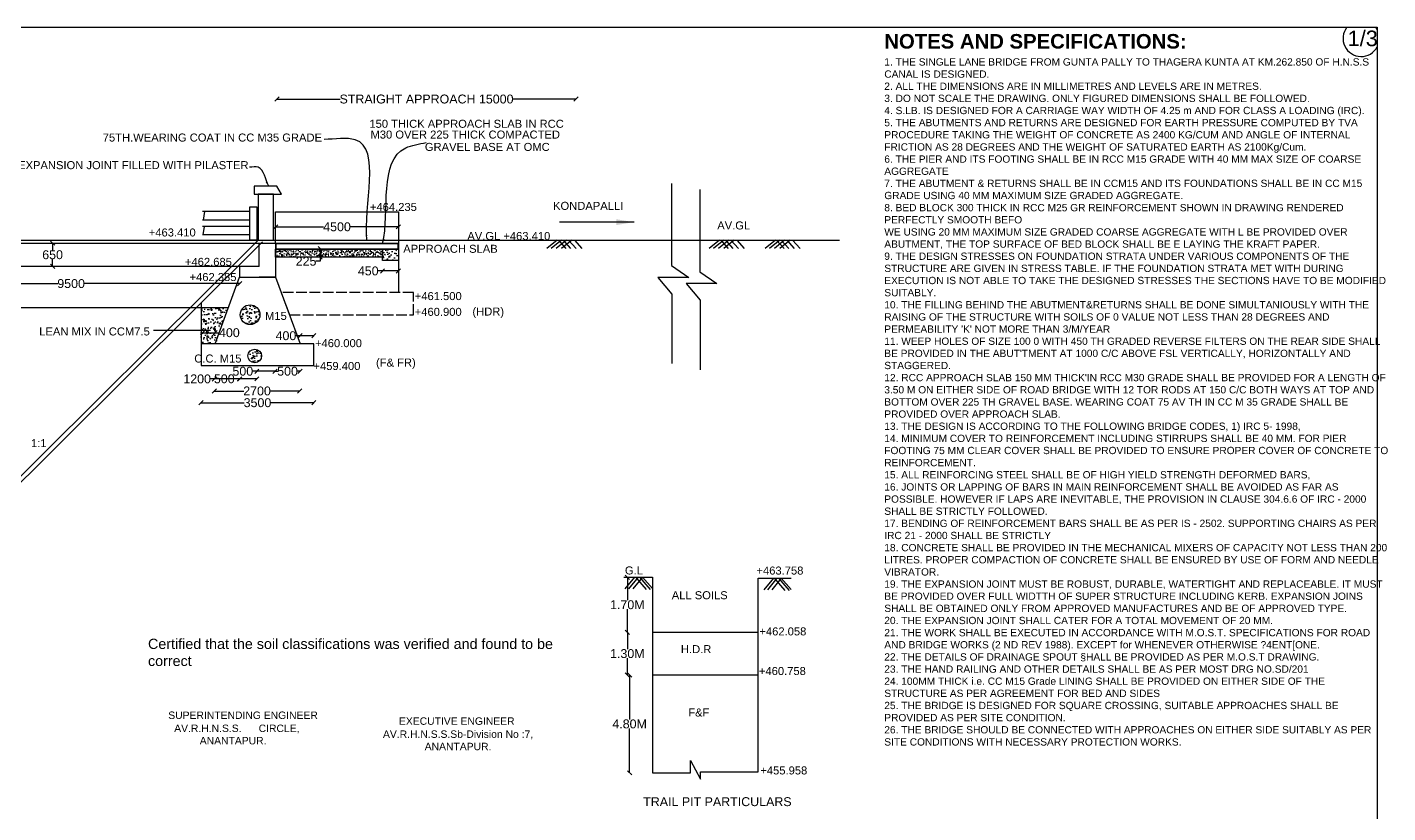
# Model space of a CAD drawing. Header units: millimetres. Extents: x 5124 to 3549337, y 2311 to 45966659.
# Drawn here: x 3133555 to 3164157, y 45949001 to 45966659 of the extents above; entities that cross this region are included whole.
import ezdxf

# ---------------------------------------------------------------- set-up
doc = ezdxf.new("R2010")
doc.units = ezdxf.units.MM
doc.header["$MEASUREMENT"] = 0
doc.linetypes.add('ACAD_ISO02W100', pattern=[15, 12, -3])
for name, color, linetype in [('DIMENSION', 7, 'Continuous'), ('DRAWING', 7, 'Continuous'), ('TEXT', 7, 'Continuous')]:
    doc.layers.add(name, color=color, linetype=linetype)
doc.styles.get("Standard").update_dxf_attribs({"font": 'arial.ttf', "height": 200})
doc.dimstyles.get("Standard").update_dxf_attribs({"dimtxt": 200, "dimasz": 110, "dimexe": 0.18, "dimexo": 0.0625, "dimgap": 0.09, "dimtad": 0, "dimtih": 1, "dimtoh": 1, "dimdec": 0, "dimzin": 0, "dimdsep": 46, "dimtxsty": 'Standard', "dimblk": 'OBLIQUE', "dimcen": 0.09, "dimse1": 1, "dimse2": 1, "dimadec": 0, "dimazin": 0, "dimtfac": 1, "dimtdec": 0, "dimtofl": 0, "dimtmove": 0, "dimatfit": 3, "dimfxl": 1, "dimtolj": 1, "dimtzin": 0, "dimarcsym": 0})
pattern_1 = [(50, (0, 0), (215.1780548, -18.8256405), [22.5, -247.5]), (355, (0, 0), (-41.6254001, 225.6576401), [18, -198]), (100.45144446, (17.93, -1.57), (173.552654, 206.8319973), [19.1220576, -210.3426336]), (46.1842, (0, 60), (320.1723992, -49.6557842), [33.75, -371.25]), (96.6356355, (26.68, 55.86), (280.3985837, 292.2355802), [28.6831026, -315.514128]), (351.184164, (0, 60), (280.3985835, 292.23558), [27, -297.0000003]), (21, (30, 45), (179.07211564, -120.7856672), [22.5, -247.5]), (326, (30, 45), (72.9945996, 217.5450135), [18, -198]), (71.45144474, (44.92, 34.93), (252.066713, 96.7593458), [19.122057, -210.3426336]), (37.5, (0, 0), (3.6479566, 99.86815615), [0, -195.6, 0, -201, 0, -198.75]), (7.5, (0, 0), (78.92086123, 118.32351356), [0, -114.6, 0, -191.1, 0, -75.75]), (327.5, (-66.9, 0), (160.14673085, -6.76646152), [0, -75, 0, -234, 0, -310.5]), (317.5, (-96.9, 0), (174.9558508, 30.0314947), [0, -97.5, 0, -155.4, 0, -220.5])]

# ---------------------------------------------------------------- blocks, each defined once
blk = doc.blocks.new('_Oblique')
at = {"color": 0, "linetype": 'ByBlock', "lineweight": -2}
blk.add_line((-0.5, -0.5), (0.5, 0.5), dxfattribs=at)
blk = doc.blocks.new('*D51')
at = {"layer": 'Defpoints', "color": 0, "transparency": 16777216}
for p in [(3139141, 45962172), (3139141, 45962159), (3141904, 45962159)]:
    blk.add_point(p, dxfattribs=at)
at = {"layer": 'DIMENSION', "color": 0, "lineweight": -2, "transparency": 16777216}
for p, q in [((3139141, 45962172), (3140220, 45962172)), ((3141904, 45962172), (3140825, 45962172))]:
    blk.add_line(p, q, dxfattribs=at)
at = {"layer": 'DIMENSION', "color": 0, "lineweight": -2, "transparency": 16777216, "xscale": 95, "yscale": 95, "zscale": 95, "rotation": 180}
blk.add_blockref('_Oblique', (3139141, 45962172), dxfattribs=at)
at = {"layer": 'DIMENSION', "color": 0, "lineweight": -2, "transparency": 16777216, "xscale": 95, "yscale": 95, "zscale": 95}
blk.add_blockref('_Oblique', (3141904, 45962172), dxfattribs=at)
at = {"layer": 'DIMENSION', "color": 0, "transparency": 16777216, "insert": (3140523, 45962172), "char_height": 200, "attachment_point": 5}
blk.add_mtext('\\A1;4500', dxfattribs=at)
blk = doc.blocks.new('*D46')
at = {"layer": 'Defpoints', "color": 0, "transparency": 16777216}
for p in [(3139172, 45965044), (3139172, 45964779), (3145900, 45964762)]:
    blk.add_point(p, dxfattribs=at)
at = {"layer": 'DIMENSION', "color": 0, "lineweight": -2, "transparency": 16777216}
for p, q in [((3139172, 45965044), (3140593, 45965044)), ((3145900, 45965044), (3144480, 45965044))]:
    blk.add_line(p, q, dxfattribs=at)
at = {"layer": 'DIMENSION', "color": 0, "lineweight": -2, "transparency": 16777216, "xscale": 95, "yscale": 95, "zscale": 95, "rotation": 180}
blk.add_blockref('_Oblique', (3139172, 45965044), dxfattribs=at)
at = {"layer": 'DIMENSION', "color": 0, "lineweight": -2, "transparency": 16777216, "xscale": 95, "yscale": 95, "zscale": 95}
blk.add_blockref('_Oblique', (3145900, 45965044), dxfattribs=at)
at = {"layer": 'DIMENSION', "color": 0, "transparency": 16777216, "insert": (3142536, 45965044), "char_height": 200, "attachment_point": 5}
blk.add_mtext('\\A1;STRAIGHT APPROACH 15000', dxfattribs=at)
blk = doc.blocks.new('*D52')
at = {"layer": 'Defpoints', "color": 0, "transparency": 16777216}
for p in [(3141545, 45961419), (3141903, 45961419), (3141545, 45961180)]:
    blk.add_point(p, dxfattribs=at)
at = {"layer": 'DIMENSION', "color": 0, "lineweight": -2, "transparency": 16777216}
for p, q in [((3141545, 45961180), (3141450, 45961180)), ((3141903, 45961180), (3141545, 45961180))]:
    blk.add_line(p, q, dxfattribs=at)
at = {"layer": 'DIMENSION', "color": 0, "lineweight": -2, "transparency": 16777216, "xscale": 95, "yscale": 95, "zscale": 95, "rotation": 180}
blk.add_blockref('_Oblique', (3141545, 45961180), dxfattribs=at)
at = {"layer": 'DIMENSION', "color": 0, "lineweight": -2, "transparency": 16777216, "xscale": 95, "yscale": 95, "zscale": 95}
blk.add_blockref('_Oblique', (3141903, 45961180), dxfattribs=at)
at = {"layer": 'DIMENSION', "color": 0, "transparency": 16777216, "insert": (3141225, 45961180), "char_height": 200, "attachment_point": 5}
blk.add_mtext('\\A1;450', dxfattribs=at)
blk = doc.blocks.new('*D53')
at = {"layer": 'Defpoints', "color": 0, "transparency": 16777216}
for p in [(3140145, 45961493), (3140770, 45961679), (3140770, 45961493)]:
    blk.add_point(p, dxfattribs=at)
at = {"layer": 'DIMENSION', "color": 0, "lineweight": -2, "transparency": 16777216}
for p, q in [((3140145, 45961679), (3140145, 45961493)), ((3140145, 45961493), (3140145, 45961398)), ((3140145, 45961398), (3140050, 45961398))]:
    blk.add_line(p, q, dxfattribs=at)
at = {"layer": 'DIMENSION', "color": 0, "lineweight": -2, "transparency": 16777216, "xscale": 95, "yscale": 95, "zscale": 95}
for p, rotation in [((3140145, 45961679), 90), ((3140145, 45961493), 270)]:
    blk.add_blockref('_Oblique', p, dxfattribs=dict(at, rotation=rotation))
at = {"layer": 'DIMENSION', "color": 0, "transparency": 16777216, "insert": (3139827, 45961398), "char_height": 200, "attachment_point": 5}
blk.add_mtext('\\A1;225', dxfattribs=at)
blk = doc.blocks.new('*D54')
at = {"layer": 'Defpoints', "color": 0, "transparency": 16777216}
for p in [(3139694, 45959724), (3139694, 45959542), (3140002, 45959542)]:
    blk.add_point(p, dxfattribs=at)
at = {"layer": 'DIMENSION', "color": 0, "lineweight": -2, "transparency": 16777216}
for p, q in [((3139694, 45959724), (3139599, 45959724)), ((3140002, 45959724), (3139694, 45959724))]:
    blk.add_line(p, q, dxfattribs=at)
at = {"layer": 'DIMENSION', "color": 0, "lineweight": -2, "transparency": 16777216, "xscale": 95, "yscale": 95, "zscale": 95, "rotation": 180}
blk.add_blockref('_Oblique', (3139694, 45959724), dxfattribs=at)
at = {"layer": 'DIMENSION', "color": 0, "lineweight": -2, "transparency": 16777216, "xscale": 95, "yscale": 95, "zscale": 95}
blk.add_blockref('_Oblique', (3140002, 45959724), dxfattribs=at)
at = {"layer": 'DIMENSION', "color": 0, "transparency": 16777216, "insert": (3139374, 45959724), "char_height": 200, "attachment_point": 5}
blk.add_mtext('\\A1;400', dxfattribs=at)
blk = doc.blocks.new('*D55')
at = {"layer": 'Defpoints', "color": 0, "transparency": 16777216}
for p in [(3137782, 45959792), (3137502, 45959542), (3137782, 45959542)]:
    blk.add_point(p, dxfattribs=at)
at = {"layer": 'DIMENSION', "color": 0, "lineweight": -2, "transparency": 16777216}
for p, q in [((3137502, 45959792), (3137782, 45959792)), ((3137782, 45959792), (3137877, 45959792))]:
    blk.add_line(p, q, dxfattribs=at)
at = {"layer": 'DIMENSION', "color": 0, "lineweight": -2, "transparency": 16777216, "xscale": 95, "yscale": 95, "zscale": 95, "rotation": 180}
blk.add_blockref('_Oblique', (3137502, 45959792), dxfattribs=at)
at = {"layer": 'DIMENSION', "color": 0, "lineweight": -2, "transparency": 16777216, "xscale": 95, "yscale": 95, "zscale": 95}
blk.add_blockref('_Oblique', (3137782, 45959792), dxfattribs=at)
at = {"layer": 'DIMENSION', "color": 0, "transparency": 16777216, "insert": (3138102, 45959792), "char_height": 200, "attachment_point": 5}
blk.add_mtext('\\A1;400', dxfattribs=at)
blk = doc.blocks.new('*D56')
at = {"layer": 'Defpoints', "color": 0, "transparency": 16777216}
for p in [(3139127, 45959052), (3139692, 45959052), (3139127, 45958926)]:
    blk.add_point(p, dxfattribs=at)
at = {"layer": 'DIMENSION', "color": 0, "lineweight": -2, "transparency": 16777216}
for p, q in [((3139127, 45958926), (3139189, 45958926)), ((3139692, 45958926), (3139630, 45958926))]:
    blk.add_line(p, q, dxfattribs=at)
at = {"layer": 'DIMENSION', "color": 0, "lineweight": -2, "transparency": 16777216, "xscale": 95, "yscale": 95, "zscale": 95, "rotation": 180}
blk.add_blockref('_Oblique', (3139127, 45958926), dxfattribs=at)
at = {"layer": 'DIMENSION', "color": 0, "lineweight": -2, "transparency": 16777216, "xscale": 95, "yscale": 95, "zscale": 95}
blk.add_blockref('_Oblique', (3139692, 45958926), dxfattribs=at)
at = {"layer": 'DIMENSION', "color": 0, "transparency": 16777216, "insert": (3139410, 45958926), "char_height": 200, "attachment_point": 5}
blk.add_mtext('\\A1;500', dxfattribs=at)
blk = doc.blocks.new('*D47')
at = {"layer": 'Defpoints', "color": 0, "transparency": 16777216}
for p in [(3138720, 45958926), (3138720, 45958926), (3139127, 45958926)]:
    blk.add_point(p, dxfattribs=at)
at = {"layer": 'DIMENSION', "color": 0, "lineweight": -2, "transparency": 16777216}
for p, q in [((3138720, 45958926), (3138625, 45958926)), ((3139127, 45958926), (3138720, 45958926))]:
    blk.add_line(p, q, dxfattribs=at)
at = {"layer": 'DIMENSION', "color": 0, "lineweight": -2, "transparency": 16777216, "xscale": 95, "yscale": 95, "zscale": 95, "rotation": 180}
blk.add_blockref('_Oblique', (3138720, 45958926), dxfattribs=at)
at = {"layer": 'DIMENSION', "color": 0, "lineweight": -2, "transparency": 16777216, "xscale": 95, "yscale": 95, "zscale": 95}
blk.add_blockref('_Oblique', (3139127, 45958926), dxfattribs=at)
at = {"layer": 'DIMENSION', "color": 0, "transparency": 16777216, "insert": (3138404, 45958926), "char_height": 200, "attachment_point": 5}
blk.add_mtext('\\A1;500', dxfattribs=at)
blk = doc.blocks.new('*D48')
at = {"layer": 'Defpoints', "color": 0, "transparency": 16777216}
for p in [(3138333, 45958936), (3138333, 45958755), (3138720, 45958926)]:
    blk.add_point(p, dxfattribs=at)
at = {"layer": 'DIMENSION', "color": 0, "lineweight": -2, "transparency": 16777216}
for p, q in [((3138333, 45958755), (3138208, 45958755)), ((3138720, 45958755), (3138333, 45958755))]:
    blk.add_line(p, q, dxfattribs=at)
at = {"layer": 'DIMENSION', "color": 0, "lineweight": -2, "transparency": 16777216, "xscale": 95, "yscale": 95, "zscale": 95, "rotation": 180}
blk.add_blockref('_Oblique', (3138333, 45958755), dxfattribs=at)
at = {"layer": 'DIMENSION', "color": 0, "lineweight": -2, "transparency": 16777216, "xscale": 95, "yscale": 95, "zscale": 95}
blk.add_blockref('_Oblique', (3138720, 45958755), dxfattribs=at)
at = {"layer": 'DIMENSION', "color": 0, "transparency": 16777216, "insert": (3137987, 45958755), "char_height": 200, "attachment_point": 5}
blk.add_mtext('\\A1;500', dxfattribs=at)
blk = doc.blocks.new('*D49')
at = {"layer": 'Defpoints', "color": 0, "transparency": 16777216}
for p in [(3137761, 45958981), (3137761, 45958753), (3138333, 45958755)]:
    blk.add_point(p, dxfattribs=at)
at = {"layer": 'DIMENSION', "color": 0, "lineweight": -2, "transparency": 16777216}
for p, q in [((3137761, 45958753), (3137666, 45958753)), ((3138333, 45958753), (3137761, 45958753))]:
    blk.add_line(p, q, dxfattribs=at)
at = {"layer": 'DIMENSION', "color": 0, "lineweight": -2, "transparency": 16777216, "xscale": 95, "yscale": 95, "zscale": 95, "rotation": 180}
blk.add_blockref('_Oblique', (3137761, 45958753), dxfattribs=at)
at = {"layer": 'DIMENSION', "color": 0, "lineweight": -2, "transparency": 16777216, "xscale": 95, "yscale": 95, "zscale": 95}
blk.add_blockref('_Oblique', (3138333, 45958753), dxfattribs=at)
at = {"layer": 'DIMENSION', "color": 0, "transparency": 16777216, "insert": (3137377, 45958753), "char_height": 200, "attachment_point": 5}
blk.add_mtext('\\A1;1200', dxfattribs=at)
blk = doc.blocks.new('*D50')
at = {"layer": 'Defpoints', "color": 0, "transparency": 16777216}
for p in [(3137766, 45958482), (3137766, 45958482), (3139682, 45958485)]:
    blk.add_point(p, dxfattribs=at)
at = {"layer": 'DIMENSION', "color": 0, "lineweight": -2, "transparency": 16777216}
for p, q in [((3137766, 45958482), (3138424, 45958482)), ((3139682, 45958482), (3139025, 45958482))]:
    blk.add_line(p, q, dxfattribs=at)
at = {"layer": 'DIMENSION', "color": 0, "lineweight": -2, "transparency": 16777216, "xscale": 95, "yscale": 95, "zscale": 95, "rotation": 180}
blk.add_blockref('_Oblique', (3137766, 45958482), dxfattribs=at)
at = {"layer": 'DIMENSION', "color": 0, "lineweight": -2, "transparency": 16777216, "xscale": 95, "yscale": 95, "zscale": 95}
blk.add_blockref('_Oblique', (3139682, 45958482), dxfattribs=at)
at = {"layer": 'DIMENSION', "color": 0, "transparency": 16777216, "insert": (3138724, 45958482), "char_height": 200, "attachment_point": 5}
blk.add_mtext('\\A1;2700', dxfattribs=at)
blk = doc.blocks.new('*D57')
at = {"layer": 'Defpoints', "color": 0, "transparency": 16777216}
for p in [(3137466, 45959052), (3140002, 45959052), (3137466, 45958218)]:
    blk.add_point(p, dxfattribs=at)
at = {"layer": 'DIMENSION', "color": 0, "lineweight": -2, "transparency": 16777216}
for p, q in [((3137466, 45958218), (3138436, 45958218)), ((3140002, 45958218), (3139032, 45958218))]:
    blk.add_line(p, q, dxfattribs=at)
at = {"layer": 'DIMENSION', "color": 0, "lineweight": -2, "transparency": 16777216, "xscale": 95, "yscale": 95, "zscale": 95, "rotation": 180}
blk.add_blockref('_Oblique', (3137466, 45958218), dxfattribs=at)
at = {"layer": 'DIMENSION', "color": 0, "lineweight": -2, "transparency": 16777216, "xscale": 95, "yscale": 95, "zscale": 95}
blk.add_blockref('_Oblique', (3140002, 45958218), dxfattribs=at)
at = {"layer": 'DIMENSION', "color": 0, "transparency": 16777216, "insert": (3138734, 45958218), "char_height": 200, "attachment_point": 5}
blk.add_mtext('\\A1;3500', dxfattribs=at)
blk = doc.blocks.new('*D61')
at = {"layer": 'Defpoints', "color": 0, "transparency": 16777216}
for p in [(3130752, 45960896), (3130752, 45960838), (3138331, 45961041)]:
    blk.add_point(p, dxfattribs=at)
at = {"layer": 'DIMENSION', "color": 0, "lineweight": -2, "transparency": 16777216}
for p, q in [((3130752, 45960896), (3134243, 45960896)), ((3138331, 45960896), (3134840, 45960896))]:
    blk.add_line(p, q, dxfattribs=at)
at = {"layer": 'DIMENSION', "color": 0, "lineweight": -2, "transparency": 16777216, "xscale": 95, "yscale": 95, "zscale": 95, "rotation": 180}
blk.add_blockref('_Oblique', (3130752, 45960896), dxfattribs=at)
at = {"layer": 'DIMENSION', "color": 0, "lineweight": -2, "transparency": 16777216, "xscale": 95, "yscale": 95, "zscale": 95}
blk.add_blockref('_Oblique', (3138331, 45960896), dxfattribs=at)
at = {"layer": 'DIMENSION', "color": 0, "transparency": 16777216, "insert": (3134542, 45960896), "char_height": 200, "attachment_point": 5}
blk.add_mtext('\\A1;9500', dxfattribs=at)
blk = doc.blocks.new('*D65')
at = {"layer": 'Defpoints', "color": 0, "transparency": 16777216}
for p in [(3147214, 45954295), (3147053, 45953059), (3147616, 45953059)]:
    blk.add_point(p, dxfattribs=at)
at = {"layer": 'DIMENSION', "color": 0, "lineweight": -2, "transparency": 16777216}
for p, q in [((3147053, 45954295), (3147053, 45953779)), ((3147053, 45953059), (3147053, 45953575))]:
    blk.add_line(p, q, dxfattribs=at)
at = {"layer": 'DIMENSION', "color": 0, "lineweight": -2, "transparency": 16777216, "xscale": 95, "yscale": 95, "zscale": 95}
for p, rotation in [((3147053, 45954295), 90), ((3147053, 45953059), 270)]:
    blk.add_blockref('_Oblique', p, dxfattribs=dict(at, rotation=rotation))
at = {"layer": 'DIMENSION', "color": 0, "transparency": 16777216, "insert": (3147053, 45953677), "char_height": 200, "attachment_point": 5}
blk.add_mtext('\\A1;1.70M', dxfattribs=at)
blk = doc.blocks.new('*D66')
at = {"layer": 'Defpoints', "color": 0, "transparency": 16777216}
for p in [(3147616, 45953059), (3147053, 45952097), (3147616, 45952097)]:
    blk.add_point(p, dxfattribs=at)
at = {"layer": 'DIMENSION', "color": 0, "lineweight": -2, "transparency": 16777216}
for p, q in [((3147053, 45953059), (3147053, 45952680)), ((3147053, 45952097), (3147053, 45952476))]:
    blk.add_line(p, q, dxfattribs=at)
at = {"layer": 'DIMENSION', "color": 0, "lineweight": -2, "transparency": 16777216, "xscale": 95, "yscale": 95, "zscale": 95}
for p, rotation in [((3147053, 45953059), 90), ((3147053, 45952097), 270)]:
    blk.add_blockref('_Oblique', p, dxfattribs=dict(at, rotation=rotation))
at = {"layer": 'DIMENSION', "color": 0, "transparency": 16777216, "insert": (3147053, 45952578), "char_height": 200, "attachment_point": 5}
blk.add_mtext('\\A1;1.30M', dxfattribs=at)
blk = doc.blocks.new('*D67')
at = {"layer": 'Defpoints', "color": 0, "transparency": 16777216}
for p in [(3147616, 45952097), (3147104, 45949900), (3147616, 45949900)]:
    blk.add_point(p, dxfattribs=at)
at = {"layer": 'DIMENSION', "color": 0, "lineweight": -2, "transparency": 16777216}
for p, q in [((3147104, 45952097), (3147104, 45951101)), ((3147104, 45949900), (3147104, 45950896))]:
    blk.add_line(p, q, dxfattribs=at)
at = {"layer": 'DIMENSION', "color": 0, "lineweight": -2, "transparency": 16777216, "xscale": 95, "yscale": 95, "zscale": 95}
for p, rotation in [((3147104, 45952097), 90), ((3147104, 45949900), 270)]:
    blk.add_blockref('_Oblique', p, dxfattribs=dict(at, rotation=rotation))
at = {"layer": 'DIMENSION', "color": 0, "transparency": 16777216, "insert": (3147104, 45950998), "char_height": 200, "attachment_point": 5}
blk.add_mtext('\\A1;4.80M', dxfattribs=at)
blk = doc.blocks.new('*D140')
at = {"layer": 'Defpoints', "color": 0}
for p in [(3134052, 45961805), (3134126, 45961805), (3134106, 45961282)]:
    blk.add_point(p, dxfattribs=at)
at = {"layer": 'DIMENSION', "color": 0, "lineweight": -2}
for p, q in [((3134126, 45961805), (3134126, 45961646)), ((3134126, 45961282), (3134126, 45961442))]:
    blk.add_line(p, q, dxfattribs=at)
at = {"layer": 'DIMENSION', "color": 0, "lineweight": -2, "xscale": 95, "yscale": 95, "zscale": 95}
for p, rotation in [((3134126, 45961805), 90), ((3134126, 45961282), 270)]:
    blk.add_blockref('_Oblique', p, dxfattribs=dict(at, rotation=rotation))
at = {"layer": 'DIMENSION', "color": 0, "insert": (3134126, 45961544), "char_height": 200, "attachment_point": 5}
blk.add_mtext('\\A1;650', dxfattribs=at)

msp = doc.modelspace()

# ---------------------------------------------------------------- hatches: boundary and pattern name
at = {"layer": 'DRAWING'}
h = msp.add_hatch(dxfattribs=at)
h.set_pattern_fill('AR-SAND', color=256, scale=40)
h.set_pattern_definition([(37.5, (0, 0), (-2.519734324, 77.07295076), [0, -60.8, 0, -68, 0, -65]), (7.5, (0, 0), (70.7910682, 112.8858426), [0, -32.8, 0, -54.8, 0, -21]), (327.5, (-49.2, 0), (124.56567447, 0.22636214), [0, -20, 0, -72, 0, -94]), (317.5, (-49.2, 0), (120.24506418, 35.1070226), [0, -10, 0, -47.2, 0, -54])])
h.paths.add_polyline_path([(3139141.4, 45961672.4), (3141544.8, 45961672.4), (3141544.8, 45961493), (3139141.4, 45961493)])
h = msp.add_hatch(dxfattribs=at)
h.set_pattern_fill('AR-CONC', color=256, scale=30)
h.set_pattern_definition(pattern_1)
h.paths.add_polyline_path([(3141544.8, 45961672.4), (3141544.8, 45961419), (3141903.2, 45961419), (3141903.2, 45961672.4)])
h = msp.add_hatch(dxfattribs=at)
h.set_pattern_fill('AR-CONC', color=256, scale=30)
h.set_pattern_definition(pattern_1)
h.paths.add_polyline_path([(3138078.4, 45960350.2), (3137470.4, 45960350.2), (3137466, 45959542), (3137782.3, 45959542)])
h = msp.add_hatch(dxfattribs=at)
h.set_pattern_fill('AR-CONC', color=256, scale=30)
h.set_pattern_definition(pattern_1)
h.paths.add_polyline_path([(3138790, 45960196.6, 1), (3138346.1, 45960196.6, 1)])
h.paths.add_polyline_path([(3138826.4, 45959269.5, 1), (3138520.6, 45959269.5, 1)])

# ---------------------------------------------------------------- linework, layer by layer
at = {"layer": 'DIMENSION'}
for start, end in [(142.16632, 332.12609), (27.87391, 37.83368)]:
    msp.add_arc((3163558.5, 45966408.8), 408, start, end, dxfattribs=at)
at = {"layer": 'DRAWING'}
for p, q in [((3138768.4, 45961282.4), (3138331.5, 45961282.4)), ((3138331.5, 45961282.4), (3138331.5, 45961041)), ((3138331.5, 45961041), (3138768.4, 45961041))]:
    msp.add_line(p, q, dxfattribs=at)
for points in [[(3099045.6, 45966659.1), (3163919.2, 45966659.1), (3163919.2, 45923552.2), (3099045.6, 45923552.2)], [(3138660.9, 45962907.2), (3139273.6, 45962907.2), (3139171.2, 45963085.3), (3138660.9, 45963085.3)], [(3138722, 45961876), (3138560.9, 45961876), (3138560.9, 45962623.4), (3138722, 45962623.4)], [(3141896.6, 45961792.6), (3139149.5, 45961792.6), (3139149.5, 45961678.6), (3141896.6, 45961678.6)], [(3139141.4, 45961672.4), (3141544.8, 45961672.4), (3141544.8, 45961493), (3139141.4, 45961493)], [(3141544.8, 45961672.4), (3141903.2, 45961672.4), (3141903.2, 45961419), (3141544.8, 45961419)], [(3139694.1, 45959542), (3137782.3, 45959542), (3138331.5, 45961041), (3139141.4, 45961041)], [(3140001.9, 45959542), (3137466, 45959542), (3137466, 45959051.8), (3140001.9, 45959051.8)]]:
    msp.add_lwpolyline(points, close=True, dxfattribs=at)
for points in [[(3148049.7, 45963148.4), (3148049.7, 45961300.2), (3148434.2, 45961036), (3147739, 45961036), (3148054.2, 45960661.5), (3148054.2, 45959097.8)], [(3148683.5, 45963011.5), (3148683.5, 45961163.3), (3149068, 45960899), (3148372.9, 45960899), (3148688.1, 45960524.5), (3148688.1, 45958960.9)], [(3139092.4, 45961876), (3139092.4, 45962907.2), (3138749.4, 45962907.2), (3138747.6, 45961876)], [(3138560.9, 45962515.5), (3137496.6, 45962515.5)], [(3137542, 45962515.5), (3137509.4, 45962319.1)], [(3139141.4, 45961805.2), (3139141.4, 45962512.4), (3141905.2, 45962512.4), (3141903.2, 45961805.2), (3141903.2, 45960691)], [(3138560.9, 45962319.1), (3137496.6, 45962319.1)], [(3138560.9, 45962182.8), (3137496.6, 45962182.8)], [(3137533.3, 45962182.8), (3137504.3, 45961993.5)], [(3126201.2, 45955910.4), (3132738.5, 45955910.4), (3138747.6, 45961876)], [(3126201.2, 45961876), (3151822.2, 45961876)], [(3126201.2, 45955818.8), (3132787.2, 45955818.8), (3138847.6, 45961835.4)], [(3126201.2, 45961805.2), (3141903.2, 45961805.2)], [(3138560.9, 45961993.5), (3137496.6, 45961993.5)], [(3138768.4, 45961282.4), (3138768.4, 45961805.2), (3139141.4, 45961805.2), (3139141.4, 45961041), (3138768.4, 45961041)], [(3145475.5, 45961876), (3145244.2, 45961688.4)], [(3145572, 45961876), (3145340.8, 45961688.4)], [(3145683.3, 45961876), (3145452, 45961688.4)], [(3145503.2, 45961876), (3145671.7, 45961684.8)], [(3145804.8, 45961876), (3145573.5, 45961688.4)], [(3145606.2, 45961876), (3145774.6, 45961684.8)], [(3145732.5, 45961876), (3145900.9, 45961684.8)], [(3145863.5, 45961876), (3146031.9, 45961684.8)], [(3149127.2, 45961876), (3148896, 45961688.4)], [(3149223.8, 45961876), (3148992.6, 45961688.4)], [(3149335, 45961876), (3149103.8, 45961688.4)], [(3149155, 45961876), (3149323.4, 45961684.8)], [(3149456.5, 45961876), (3149225.3, 45961688.4)], [(3149257.9, 45961876), (3149426.4, 45961684.8)], [(3149384.3, 45961876), (3149552.7, 45961684.8)], [(3149515.3, 45961876), (3149683.7, 45961684.8)], [(3150383.2, 45961876), (3150151.9, 45961688.4)], [(3150479.8, 45961876), (3150248.5, 45961688.4)], [(3150591, 45961876), (3150359.7, 45961688.4)], [(3150411, 45961876), (3150579.4, 45961684.8)], [(3150712.5, 45961876), (3150481.2, 45961688.4)], [(3150513.9, 45961876), (3150682.3, 45961684.8)], [(3150640.2, 45961876), (3150808.6, 45961684.8)], [(3150771.2, 45961876), (3150939.6, 45961684.8)], [(3138331.5, 45961282.4), (3126201.2, 45961282.4)], [(3138078.4, 45960350.2), (3126201.2, 45960350.2)], [(3137471, 45960468.8), (3137466, 45959542)], [(3146974.3, 45954295), (3147616, 45954295), (3147616, 45949899.6), (3148470.7, 45949899.6), (3148470.7, 45950175.9), (3148700.8, 45949753.3), (3148700.8, 45949918.2), (3149996.1, 45949918.2), (3149996.1, 45954271.8), (3150738.8, 45954271.8)], [(3147214.4, 45954295), (3146999.7, 45954036.1)], [(3147295.2, 45954295), (3147080.4, 45954036.1)], [(3147391.2, 45954295), (3147176.4, 45954036.1)], [(3147233.4, 45954295), (3147475.9, 45954022.9)], [(3147326.9, 45954295), (3147569.4, 45954022.9)], [(3147391.2, 45954295), (3147616, 45954042.7)], [(3150337.3, 45954271.8), (3150122.6, 45954012.9)], [(3150418, 45954271.8), (3150203.3, 45954012.9)], [(3150514.1, 45954271.8), (3150299.3, 45954012.9)], [(3150356.3, 45954271.8), (3150598.8, 45953999.8)], [(3150449.8, 45954271.8), (3150692.3, 45953999.8)], [(3150514.1, 45954271.8), (3150738.9, 45954019.5)], [(3147616, 45953058.9), (3149996.1, 45953058.9)], [(3147616, 45952103.3), (3149996.1, 45952103.3)]]:
    msp.add_lwpolyline(points, dxfattribs=at)
at = {"layer": 'DRAWING', "linetype": 'ACAD_ISO02W100', "ltscale": 20}
msp.add_lwpolyline([(3142242.5, 45960696.9), (3139268.3, 45960696.9), (3139452.7, 45960196.7), (3142242.5, 45960196.7)], close=True, dxfattribs=at)
at = {"layer": 'DRAWING'}
for centre, radius in [((3138568, 45960196.6), 221.9), ((3138673.5, 45959269.5), 152.9)]:
    msp.add_circle(centre, radius, dxfattribs=at)

# ---------------------------------------------------------------- texts
at = {"layer": 'TEXT'}
for s, p in [('150 THICK APPROACH SLAB IN RCC', (3141250.8, 45964398.9)), ('75TH.WEARING COAT IN CC M35 GRADE', (3135253.8, 45964089.2)), ('M30 OVER 225 THICK COMPACTED', (3141276.2, 45964156.3)), ('GRAVEL BASE AT OMC', (3142498.9, 45963878.6)), ('20TH EXPANSION JOINT FILLED WITH PILASTER', (3132665.2, 45963468.8)), ('+464.235', (3141263.2, 45962529)), ('KONDAPALLI', (3145382.1, 45962554)), ('+463.410', (3136288.8, 45961955.5)), ('AV.GL +463.410', (3143453.8, 45961876)), ('AV.GL', (3149075, 45962113.8)), ('APPROACH SLAB', (3142012.9, 45961588.8)), ('+462.685', (3137102.7, 45961294.9)), ('+462.385', (3137205.6, 45960953.5)), ('+461.500', (3142271.9, 45960525.5)), (' M15 ', (3138833.8, 45960080.3)), ('+460.900', (3142271.1, 45960171.4)), ('(HDR)', (3143568.5, 45960178.7)), ('LEAN MIX IN CCM7.5', (3133825, 45959730.4)), ('+460.000', (3140028, 45959467.7)), ('C.C. M15 ', (3137312.1, 45959122.1)), ('+459.400', (3139993.4, 45958954.1)), ('(F& FR)', (3141400.1, 45959031.6)), ('1:1', (3133640.3, 45957221.3)), ('G.L', (3146998.3, 45954358.7)), ('+463.758', (3149957.2, 45954356)), ('ALL SOILS', (3148051.8, 45953801.4)), ('+462.058', (3150023.4, 45952988.3)), ('H.D.R', (3148257.8, 45952589.3)), ('+460.758', (3150012.6, 45952098)), ('F&F', (3148422.9, 45951165.6)), ('+455.958', (3150044.2, 45949863))]:
    msp.add_text(s, height=180, dxfattribs=at).set_placement(p)
at = {"layer": 'TEXT', "attachment_point": 1}
for s, insert, char_height, width in [("{\\fArial|b1|i0|c0|p34;\\H1.99715x;NOTES AND SPECIFICATIONS:\\H0.62589x;\\P}1. THE SINGLE LANE BRIDGE FROM GUNTA PALLY TO THAGERA KUNTA AT KM.262.850 OF H.N.S.S CANAL IS DESIGNED. \\P2. ALL THE DIMENSIONS ARE IN MILLIMETRES AND LEVELS ARE IN METRES. \\P3. DO NOT SCALE THE DRAWING. ONLY FIGURED DIMENSIONS SHALL BE FOLLOWED. \\P4. S.LB. IS DESIGNED FOR A CARRIAGE WAY WIDTH OF 4.25 m AND FOR CLASS A LOADING (IRC). \\P5. THE ABUTMENTS AND RETURNS ARE DESIGNED FOR EARTH PRESSURE COMPUTED BY TVA PROCEDURE TAKING THE WEIGHT OF CONCRETE AS 2400 KG/CUM AND ANGLE OF INTERNAL FRICTION AS 28 DEGREES AND THE WEIGHT OF SATURATED EARTH AS 2100Kg/Cum. \\P6. THE PIER AND ITS FOOTING SHALL BE IN RCC M15 GRADE WITH 40 MM MAX SIZE OF COARSE AGGREGATE \\P7. THE ABUTMENT & RETURNS SHALL BE IN CCM15 AND ITS FOUNDATIONS SHALL BE IN CC M15 GRADE USING 40 MM MAXIMUM SIZE GRADED AGGREGATE. \\P8. BED BLOCK 300 THICK IN RCC M25 GR REINFORCEMENT SHOWN IN DRAWING RENDERED PERFECTLY SMOOTH BEFO \\PWE USING 20 MM MAXIMUM SIZE GRADED COARSE AGGREGATE WITH L BE PROVIDED OVER ABUTMENT, THE TOP SURFACE OF BED BLOCK SHALL BE E LAYING THE KRAFT PAPER. \\P9. THE DESIGN STRESSES ON FOUNDATION STRATA UNDER VARIOUS COMPONENTS OF THE STRUCTURE ARE GIVEN IN STRESS TABLE. IF THE FOUNDATION STRATA MET WITH DURING EXECUTION IS NOT ABLE TO TAKE THE DESIGNED STRESSES THE SECTIONS HAVE TO BE MODIFIED SUITABLY. \\P10. THE FILLING BEHIND THE ABUTMENT&RETURNS SHALL BE DONE SIMULTANIOUSLY WITH THE RAISING OF THE STRUCTURE WITH SOILS OF 0 VALUE NOT LESS THAN 28 DEGREES AND PERMEABILITY 'K' NOT MORE THAN 3/M/YEAR \\P11. WEEP HOLES OF SIZE 100 0 WITH 450 TH GRADED REVERSE FILTERS ON THE REAR SIDE SHALL BE PROVIDED IN THE ABUT'TMENT AT 1000 C/C ABOVE FSL VERTICALLY, HORIZONTALLY AND STAGGERED. \\P12. RCC APPROACH SLAB 150 MM THICK'IN RCC M30 GRADE SHALL BE PROVIDED FOR A LENGTH OF 3.50 M ON EITHER SIDE OF ROAD BRIDGE WITH 12 TOR RODS AT 150 C/C BOTH WAYS AT TOP AND BOTTOM OVER 225 TH GRAVEL BASE. WEARING COAT 75 AV TH IN CC M 35 GRADE SHALL BE PROVIDED OVER APPROACH SLAB. \\P13. THE DESIGN IS ACCORDING TO THE FOLLOWING BRIDGE CODES, 1) IRC 5- 1998, \\P14. MINIMUM COVER TO REINFORCEMENT INCLUDING STIRRUPS SHALL BE 40 MM. FOR PIER FOOTING 75 MM CLEAR COVER SHALL BE PROVIDED TO ENSURE PROPER COVER OF CONCRETE TO REINFORCEMENT. \\P15. ALL REINFORCING STEEL SHALL BE OF HIGH YIELD STRENGTH DEFORMED BARS, \\P16. JOINTS OR LAPPING OF BARS IN MAIN REINFORCEMENT SHALL BE AVOIDED AS FAR AS POSSIBLE. HOWEVER IF LAPS ARE INEVITABLE, THE PROVISION IN CLAUSE 304.6.6 OF IRC - 2000 SHALL BE STRICTLY FOLLOWED. \\P17. BENDING OF REINFORCEMENT BARS SHALL BE AS PER IS - 2502. SUPPORTING CHAIRS AS PER IRC 21 - 2000 SHALL BE STRICTLY \\P18. CONCRETE SHALL BE PROVIDED IN THE MECHANICAL MIXERS OF CAPACITY NOT LESS THAN 200 LITRES. PROPER COMPACTION OF CONCRETE SHALL BE ENSURED BY USE OF FORM AND NEEDLE VIBRATOR. \\P19. THE EXPANSION JOINT MUST BE ROBUST, DURABLE, WATERTIGHT AND REPLACEABLE. IT MUST BE PROVIDED OVER FULL WIDTTH OF SUPER STRUCTURE INCLUDING KERB. EXPANSION JOINS SHALL BE OBTAINED ONLY FROM APPROVED MANUFACTURES AND BE OF APPROVED TYPE. \\P20. THE EXPANSION JOINT SHALL CATER FOR A TOTAL MOVEMENT OF 20 MM. \\P21. THE WORK SHALL BE EXECUTED IN ACCORDANCE WITH M.O.S.T. SPECIFICATIONS FOR ROAD AND BRIDGE WORKS (2 ND REV 1988). EXCEPT for WHENEVER OTHERWISE ?4ENT[ONE.\\P22. THE DETAILS OF DRAINAGE SPOUT §HALL BE PROVIDED AS PER M.O.S.T DRAWING. \\P23. THE HAND RAILING AND OTHER DETAILS SHALL BE AS PER MOST DRG NO.SD/201 \\P24. 100MM THICK i.e. CC M15 Grade LINING SHALL BE PROVIDED ON EITHER SIDE OF THE STRUCTURE AS PER AGREEMENT FOR BED AND SIDES \\P25. THE BRIDGE IS DESIGNED FOR SQUARE CROSSING, SUITABLE APPROACHES SHALL BE PROVIDED AS PER SITE CONDITION. \\P26. THE BRIDGE SHOULD BE CONNECTED WITH APPROACHES ON EITHER SIDE SUITABLY AS PER SITE CONDITIONS WITH NECESSARY PROTECTION WORKS. ", (3152832.3, 45966506.3), 163.7335, 11305.142), ('1/3', (3163253.8, 45966583.4), 350, 377.716), ('Certified that the soil classifications was verified and found to be correct', (3136272, 45952913.5), 230, 9406.253), ('SUPERINTENDING ENGINEER  ', (3136727.1, 45951277), 166.736, 5716.547), ('  EXECUTIVE ENGINEER  ', (3141786.3, 45951145.8), 166.736, 5716.547), ('\\pi876.15,l666.94,t3377.2;AV.R.H.N.S.S.^I CIRCLE,\\P\\pi2117.7,l0,tz;ANANTAPUR.', (3135318.1, 45950983.4), 166.736, 5716.547), ('\\pi1179.4;AV.R.H.N.S.S.Sb-Division No :7,\\P\\pi2117.7;ANANTAPUR.', (3140377.3, 45950852.2), 166.736, 5716.547), ('TRAIL PIT PARTICULARS', (3147409.8, 45949351.1), 200, 3325.329)]:
    msp.add_mtext(s, dxfattribs=dict(at, insert=insert, char_height=char_height, width=width))

# ---------------------------------------------------------------- dimensions: what is measured, and where the dimension line sits
at = {"layer": 'DIMENSION'}
for base, p1, p2, angle, text, picture, middle in [((3139172.4, 45965043.6), (3145900.1, 45964761.7), (3139172.4, 45964779.3), 180, 'STRAIGHT APPROACH 15000', '*D46', (3142536.2, 45965043.6)), ((3139141.4, 45962172.4), (3141904.2, 45962158.8), (3139141.4, 45962158.8), 180, '4500', '*D51', (3140522.8, 45962172.4)), ((3134126.2, 45961805.2), (3134106, 45961282.4), (3134052.2, 45961805.2), 90, '650', '*D140', (3134126.2, 45961543.8)), ((3140145.2, 45961493), (3140769.7, 45961678.6), (3140769.7, 45961493), 90, '225', '*D53', (3139826.8, 45961398)), ((3141544.8, 45961180.3), (3141903.2, 45961419), (3141544.8, 45961419), 180, '450', '*D52', (3141225.1, 45961180.3)), ((3130751.6, 45960896.1), (3138331.5, 45961041), (3130751.6, 45960837.7), 180, '9500', '*D61', (3134541.5, 45960896.1)), ((3137782.3, 45959792.2), (3137502.1, 45959542), (3137782.3, 45959542), 180, '400', '*D55', (3138102, 45959792.2)), ((3139694.1, 45959724.3), (3140001.9, 45959542), (3139694.1, 45959542), 180, '400', '*D54', (3139374.4, 45959724.3)), ((3137760.7, 45958752.6), (3138333, 45958755), (3137760.7, 45958981), 180, '1200', '*D49', (3137376.7, 45958752.6)), ((3137466, 45958217.8), (3140001.9, 45959051.8), (3137466, 45959051.8), 180, '3500', '*D57', (3138733.9, 45958217.8)), ((3138720, 45958926), (3139127.5, 45958926), (3138720, 45958926.4), 180, '500', '*D47', (3138404.4, 45958926)), ((3139127.5, 45958926), (3139691.7, 45959051.8), (3139127.5, 45959051.8), 180, '500', '*D56', (3139409.6, 45958926)), ((3137766.4, 45958481.9), (3139682.5, 45958485), (3137766.4, 45958481.9), 180, '2700', '*D50', (3138724.5, 45958481.9)), ((3147052.7, 45953058.9), (3147214.4, 45954295), (3147616, 45953058.9), 90, '1.70M', '*D65', (3147052.7, 45953676.9)), ((3147052.7, 45952097.3), (3147616, 45953058.9), (3147616, 45952097.3), 90, '1.30M', '*D66', (3147052.7, 45952578.1)), ((3147104.3, 45949899.6), (3147616, 45952097.3), (3147616, 45949899.6), 90, '4.80M', '*D67', (3147104.3, 45950998.4))]:
    dim = msp.add_linear_dim(base=base, p1=p1, p2=p2, angle=angle, text=text, dimstyle='Standard', override={"dimasz": 95, "dimarcsym": 1}, dxfattribs=at)
    dim.commit()
    dim.dimension.update_dxf_attribs({"geometry": picture, "text_midpoint": middle})
dim = msp.add_linear_dim(base=(3138333, 45958755), p1=(3138720, 45958926), p2=(3138333, 45958935.8), angle=180, text='500', dimstyle='Standard', override={"dimasz": 95, "dimarcsym": 1}, dxfattribs=at)
dim.commit()
dim.dimension.update_dxf_attribs({"geometry": '*D48', "text_midpoint": (3137986.9, 45958755), "dimtype": 160})

# ---------------------------------------------------------------- leaders
at = {"layer": 'DRAWING'}
msp.add_leader([(3147203.1, 45962278), (3145524.9, 45962278)], dimstyle='Standard', override={"dimasz": 400, "dimgap": 0.09, "dimtad": 0, "dimarcsym": 1}, dxfattribs=at)
at = {"layer": 'DRAWING', "path_type": 1}
msp.add_leader([(3137677.2, 45959838.9), (3136394.8, 45959838.9)], dimstyle='Standard', override={"dimgap": 0.09, "dimtad": 0}, dxfattribs=at)
at = {"layer": 'TEXT', "path_type": 1}
for points in [[(3141196.9, 45961876), (3140932.3, 45964129.8), (3140235.6, 45964138.6)], [(3141548.8, 45961792.6), (3142067.5, 45963947), (3142528.4, 45964070.7)], [(3138985.6, 45963085.3), (3138750.2, 45963511.3), (3138557.1, 45963511.3)]]:
    msp.add_leader(points, dimstyle='Standard', override={"dimgap": 0.09, "dimtad": 0}, dxfattribs=at)

doc.saveas('drawing.dxf')
